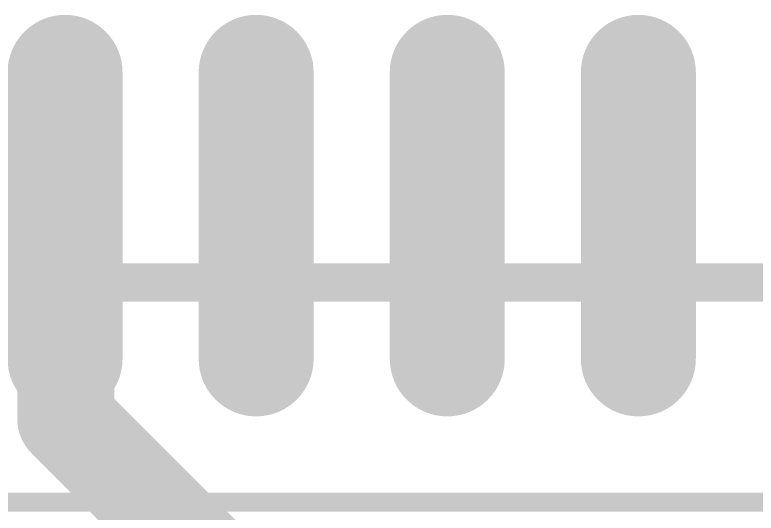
# Model space of a CAD drawing. Header units: inches. Extents: x 0.91 to 3.83, y 2.65 to 3.83.
# Drawn here: x 2.0297 to 2.106, y 2.9959 to 3.0473 of the extents above; entities that cross this region are included whole.
import ezdxf

# ---------------------------------------------------------------- set-up
doc = ezdxf.new("R2010")
doc.units = ezdxf.units.IN
doc.header["$MEASUREMENT"] = 0
for name, color, linetype in [('Bottom 3D Body', 76, 'Continuous'), ('Bottom Courtyard', 56, 'Continuous'), ('Top Layer', 1, 'Continuous'), ('Top Paste', 8, 'Continuous'), ('Top Solder', 216, 'Continuous')]:
    doc.layers.add(name, color=color, linetype=linetype)

# ---------------------------------------------------------------- blocks, each defined once
blk = doc.blocks.new('QFN50P500X500X80_HS_29N_CP2102N_54')
at = {"layer": 'Top Layer'}
h = blk.add_hatch(color=1, dxfattribs=at)
edge = h.paths.add_edge_path()
edge.add_arc((-0.03937, -0.106299), 0.004921, 180, 360)
edge.add_line((-0.034449, -0.106299), (-0.034449, -0.076772))
edge.add_arc((-0.03937, -0.076772), 0.004921, 0, 180)
edge.add_line((-0.044291, -0.076772), (-0.044291, -0.106299))
h = blk.add_hatch(color=1, dxfattribs=at)
edge = h.paths.add_edge_path()
edge.add_arc((-0.019685, -0.106299), 0.004921, 180, 360)
edge.add_line((-0.014764, -0.106299), (-0.014764, -0.076772))
edge.add_arc((-0.019685, -0.076772), 0.004921, 0, 180)
edge.add_line((-0.024606, -0.076772), (-0.024606, -0.106299))
h = blk.add_hatch(color=1, dxfattribs=at)
edge = h.paths.add_edge_path()
edge.add_arc((0, -0.106299), 0.004921, 180, 360)
edge.add_line((0.004921, -0.106299), (0.004921, -0.076772))
edge.add_arc((0, -0.076772), 0.004921, 0, 180)
edge.add_line((-0.004921, -0.076772), (-0.004921, -0.106299))
h = blk.add_hatch(color=1, dxfattribs=at)
edge = h.paths.add_edge_path()
edge.add_arc((0.019685, -0.106299), 0.004921, 180, 360)
edge.add_line((0.024606, -0.106299), (0.024606, -0.076772))
edge.add_arc((0.019685, -0.076772), 0.004921, 0, 180)
edge.add_line((0.014764, -0.076772), (0.014764, -0.106299))
at = {"layer": 'Top Paste'}
h = blk.add_hatch(color=8, dxfattribs=at)
edge = h.paths.add_edge_path()
edge.add_arc((-0.03937, -0.106299), 0.004921, 180, 360)
edge.add_line((-0.034449, -0.106299), (-0.034449, -0.076772))
edge.add_arc((-0.03937, -0.076772), 0.004921, 0, 180)
edge.add_line((-0.044291, -0.076772), (-0.044291, -0.106299))
h = blk.add_hatch(color=8, dxfattribs=at)
edge = h.paths.add_edge_path()
edge.add_arc((-0.019685, -0.106299), 0.004921, 180, 360)
edge.add_line((-0.014764, -0.106299), (-0.014764, -0.076772))
edge.add_arc((-0.019685, -0.076772), 0.004921, 0, 180)
edge.add_line((-0.024606, -0.076772), (-0.024606, -0.106299))
h = blk.add_hatch(color=8, dxfattribs=at)
edge = h.paths.add_edge_path()
edge.add_arc((0, -0.106299), 0.004921, 180, 360)
edge.add_line((0.004921, -0.106299), (0.004921, -0.076772))
edge.add_arc((0, -0.076772), 0.004921, 0, 180)
edge.add_line((-0.004921, -0.076772), (-0.004921, -0.106299))
h = blk.add_hatch(color=8, dxfattribs=at)
edge = h.paths.add_edge_path()
edge.add_arc((0.019685, -0.106299), 0.004921, 180, 360)
edge.add_line((0.024606, -0.106299), (0.024606, -0.076772))
edge.add_arc((0.019685, -0.076772), 0.004921, 0, 180)
edge.add_line((0.014764, -0.076772), (0.014764, -0.106299))
at = {"layer": 'Top Solder'}
h = blk.add_hatch(color=216, dxfattribs=at)
edge = h.paths.add_edge_path()
edge.add_arc((-0.03937, -0.106299), 0.005921, 180, 360)
edge.add_line((-0.033449, -0.106299), (-0.033449, -0.076772))
edge.add_arc((-0.03937, -0.076772), 0.005921, 0, 180)
edge.add_line((-0.045291, -0.076772), (-0.045291, -0.106299))
h = blk.add_hatch(color=216, dxfattribs=at)
edge = h.paths.add_edge_path()
edge.add_arc((-0.019685, -0.106299), 0.005921, 180, 360)
edge.add_line((-0.013764, -0.106299), (-0.013764, -0.076772))
edge.add_arc((-0.019685, -0.076772), 0.005921, 0, 180)
edge.add_line((-0.025606, -0.076772), (-0.025606, -0.106299))
h = blk.add_hatch(color=216, dxfattribs=at)
edge = h.paths.add_edge_path()
edge.add_arc((0, -0.106299), 0.005921, 180, 360)
edge.add_line((0.005921, -0.106299), (0.005921, -0.076772))
edge.add_arc((0, -0.076772), 0.005921, 0, 180)
edge.add_line((-0.005921, -0.076772), (-0.005921, -0.106299))
h = blk.add_hatch(color=216, dxfattribs=at)
edge = h.paths.add_edge_path()
edge.add_arc((0.019685, -0.106299), 0.005921, 180, 360)
edge.add_line((0.025606, -0.106299), (0.025606, -0.076772))
edge.add_arc((0.019685, -0.076772), 0.005921, 0, 180)
edge.add_line((0.013764, -0.076772), (0.013764, -0.106299))
at = {"layer": 'Bottom 3D Body'}
blk.add_lwpolyline([(-0.121063, -0.121063, 0.001969, 0.001969, 0), (0.121063, -0.121063, 0.001969, 0.001969, 0)], format="xyseb", dxfattribs=at)
at = {"layer": 'Bottom Courtyard'}
blk.add_lwpolyline([(-0.098425, -0.098425, 0.003937, 0.003937, 0), (0.098425, -0.098425, 0.003937, 0.003937, 0)], format="xyseb", dxfattribs=at)

msp = doc.modelspace()

# ---------------------------------------------------------------- linework, layer by layer
at = {"layer": 'Top Layer'}
for points in [[(2.034843, 3.026575, 0.01, 0.01, 0), (2.034921, 3.026496, 0.01, 0.01, 0)], [(2.034921, 3.005635, 0.01, 0.01, 0), (2.034921, 3.026496, 0.01, 0.01, 0)], [(2.034921, 3.005635, 0.01, 0.01, 0), (2.04978, 2.990777, 0.01, 0.01, 0)]]:
    msp.add_lwpolyline(points, format="xyseb", dxfattribs=at)
for points in [[(2.032343, 3.026575, 0.005, 0.005, 1), (2.037343, 3.026575, 0.005, 0.005, 1)], [(2.032421, 3.026496, 0.005, 0.005, 1), (2.037421, 3.026496, 0.005, 0.005, 1)], [(2.032421, 3.026496, 0.005, 0.005, 1), (2.037421, 3.026496, 0.005, 0.005, 1)], [(2.032421, 3.005635, 0.005, 0.005, 1), (2.037421, 3.005635, 0.005, 0.005, 1)], [(2.032421, 3.005635, 0.005, 0.005, 1), (2.037421, 3.005635, 0.005, 0.005, 1)]]:
    msp.add_lwpolyline(points, format="xyseb", close=True, dxfattribs=at)

# ---------------------------------------------------------------- block references
msp.add_blockref('QFN50P500X500X80_HS_29N_CP2102N_54', (2.074213, 3.11811))

doc.saveas('drawing.dxf')
